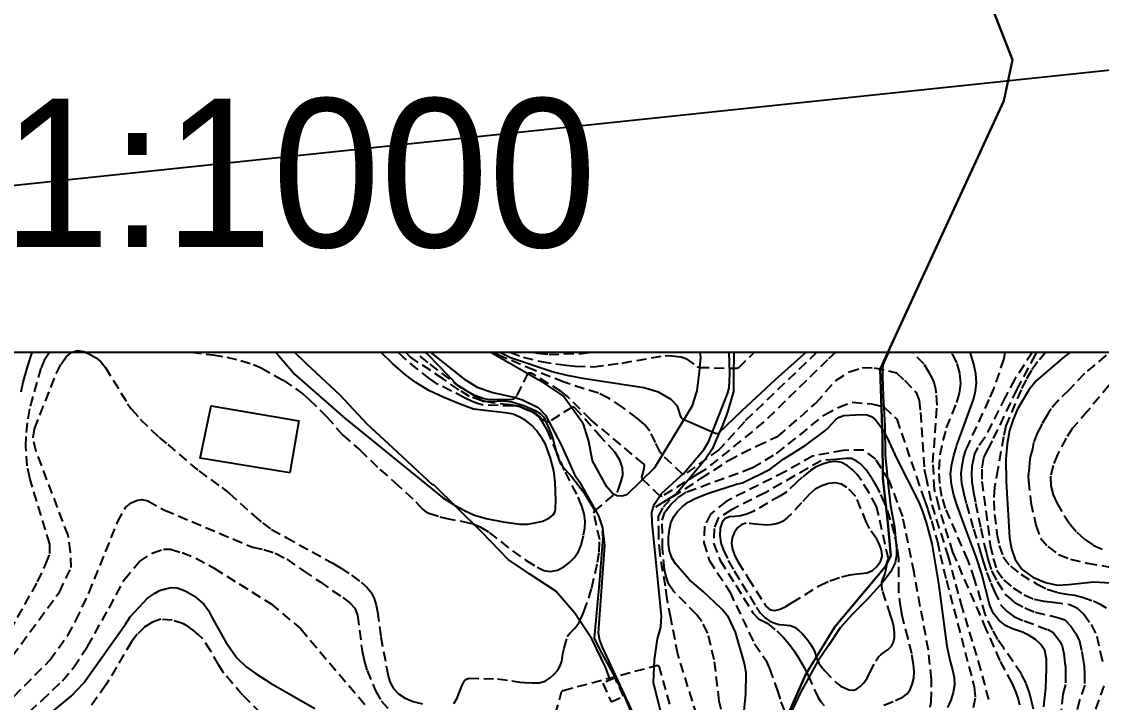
# Model space of a CAD drawing. Header units: feet. Extents: x -1222 to 199575, y -502 to 454509.
# Drawn here: x 255.3 to 473.4, y 451.8 to 589.3 of the extents above; entities that cross this region are included whole.
import ezdxf

# ---------------------------------------------------------------- set-up
doc = ezdxf.new("R2010")
doc.units = ezdxf.units.FT
doc.header["$MEASUREMENT"] = 0
doc.linetypes.add('ANYANG11', pattern=[1.5, 1, -0.5])
doc.linetypes.add('ANYANG3', pattern=[3, 2, -1])
doc.layers.get('0').update_dxf_attribs({"linetype": 'CONTINUOUS'})
for name, color, linetype in [('AAA004', 7, 'ANYANG3'), ('AAA008', 7, 'CONTINUOUS'), ('AAC001', 7, 'CONTINUOUS'), ('ADA085', 1, 'CONTINUOUS'), ('AZ0801', 7, 'CONTINUOUS'), ('CAA001', 7, 'CONTINUOUS'), ('CAA002', 30, 'CONTINUOUS'), ('line', 7, 'CONTINUOUS'), ('mm', 7, 'CONTINUOUS'), ('ZD001', 7, 'CONTINUOUS'), ('지적', 7, 'CONTINUOUS')]:
    doc.layers.add(name, color=color, linetype=linetype)
doc.styles.add('GHS', font='ROMANS', dxfattribs={"bigfont": 'NGSW.shx'})
picture_1 = doc.add_image_def('image1.jpg', size_in_pixel=(8269, 5907))

# ---------------------------------------------------------------- blocks, each defined once
blk = doc.blocks.new('창덕궁')
at = {"color": 255}
blk.add_lwpolyline([(0, 522.49), (540.82, 522.49), (540.82, 0), (0, 0)], close=True, dxfattribs=at)
at = {"layer": 'AAA004', "color": 255}
blk.add_lwpolyline([(375.15, 456.72), (372.69, 455.64), (374.39, 451.87), (376.89, 453.04), (375.15, 456.72)], dxfattribs=at)
at = {"layer": 'AAA008', "color": 255}
blk.add_lwpolyline([(309.43, 498.13), (291.36, 501.12), (293.54, 511.66), (311.3, 508.65), (309.43, 498.13)], dxfattribs=at)
at = {"layer": 'AAC001', "color": 255}
for points in [[(374.18, 456.3), (373.26, 458.74), (370.45, 464.6), (366.99, 469.9), (363.17, 474.26), (357.93, 477.71), (356.87, 478.41), (353.54, 480.61), (348.25, 486.15), (338.53, 495.72), (338.29, 495.74), (330.3, 503.19), (325.06, 508.01), (319.61, 513.82), (312.9, 520.08), (310.43, 522.49)], [(430.37, 522.49), (429.22, 519.95), (429.19, 519), (429.16, 517.67), (429.34, 513.63), (429.66, 507.57), (429.71, 501.78), (430.25, 496.27), (430.76, 491.51), (431.59, 487.21), (431.97, 482.8), (432, 481.42), (431.7, 479.97), (430.77, 478.09), (429.23, 476.03), (425.98, 472.52), (423.13, 469.63), (420.61, 466.86), (418.25, 463.3), (416.08, 460.11), (412.66, 453.91), (409.8, 447.8)]]:
    blk.add_lwpolyline(points, dxfattribs=at)
at = {"layer": 'ADA085', "color": 255}
for points in [[(337.88, 522.49), (338.08, 522.32), (344.64, 517.15), (347.29, 515.47), (350.45, 514.36), (354.7, 513.42), (356.44, 512.9), (359.64, 511.37), (361.11, 509.78), (364.25, 503.82), (366.95, 497.78), (367.94, 496.34), (371.78, 489.49), (372.62, 487.01), (373.01, 483.46), (371.77, 465.8), (372.02, 464.37), (372.54, 462.91), (392.89, 419.16), (380.44, 389.3), (377.8, 382.44)], [(392.31, 522.49), (392.38, 521.45), (392.17, 518.53), (391.65, 514.74), (390.66, 511.54), (383.12, 499.17), (377.52, 493.69), (376.51, 493.42), (375.61, 493.5), (374.72, 493.88), (373.49, 495.32), (370.63, 500.59), (369.88, 504.48), (368.77, 507.99), (364.66, 513.72), (361.07, 516.12), (349.96, 522.49)], [(384.91, 382.44), (391.97, 400.79), (399.79, 419.97), (399.69, 420.87), (388.73, 440.68), (384.89, 447.93), (382.95, 455.82), (383.09, 460.34), (383.72, 464.62), (384.39, 466.94), (384.55, 469.27), (382.63, 488.02), (382.61, 490.14), (383.03, 491.78), (384.51, 493.94), (389.11, 498.17), (393.16, 502.93), (394.07, 504.57), (397.89, 514.12), (398.22, 515.33), (398.35, 518.17), (398.18, 522.49)]]:
    blk.add_lwpolyline(points, dxfattribs=at)
at = {"layer": 'AZ0801', "color": 255}
for points in [[(336.78, 522.49), (337.47, 521.95), (343.29, 515.9), (348.5, 512.65), (349.91, 512.53), (350.71, 512.54), (351.89, 512.68), (352.97, 512.66), (354.33, 512.46), (356.72, 511.76), (356.87, 511.69), (359.03, 510.71), (360, 510.12), (360.77, 509.39), (361.82, 506.99), (362.61, 505.05), (363.01, 503.39), (363.49, 501.73), (364.07, 500.15), (365.02, 498.9), (366.45, 497.31), (368.89, 494.12), (371.08, 490.57)], [(399.14, 522.49), (399.14, 521.63), (399.05, 518.62), (399.06, 514.61), (398.48, 512.47), (397.83, 510.18), (396.78, 507.6), (395.46, 504.57), (394.76, 502.96), (393.38, 500.85), (390.18, 497.02), (387.43, 493.76), (384.94, 492.19), (383.32, 491.19)], [(377.53, 382.44), (381.29, 391.91), (386, 403.44), (389.75, 412.41), (392.01, 418.53), (389.19, 424.89), (385.74, 432.54), (377.04, 453.09), (375.12, 456.99), (372.21, 462.23), (370.97, 464.78), (372.01, 475.73), (372.74, 485.01), (372.63, 486.44)]]:
    blk.add_lwpolyline(points, dxfattribs=at)
at = {"layer": 'CAA001', "color": 255}
for points, elevation in [([(261.37, 449.8), (265.33, 453.1), (267.88, 455.74), (276.28, 467.55), (277.22, 469.04), (280.71, 472.86), (282.11, 473.8), (283.12, 474.35), (284.37, 474.71), (285.53, 474.98), (286.69, 474.89), (288.33, 474.3), (290.21, 473.26), (292.09, 471.6), (293.02, 470.31), (293.68, 469.02), (296.52, 463.96), (298.74, 460.8), (300.66, 458.96), (302.45, 457.67), (305.71, 455.62), (314.52, 450.56)], 50), ([(461.75, 450.85), (462.18, 454.68), (462.33, 458.55), (462.27, 460.54), (461.93, 462.23), (461.17, 463.48), (460.06, 464.45), (458.8, 465.3), (457.47, 465.96), (455.4, 466.64), (454.02, 467.34), (452.7, 468.37), (451.6, 469.71), (450.87, 471.35), (449.23, 477.66), (448.12, 481.17), (446.1, 486.59), (444.28, 491.57), (443.6, 493.65), (443.08, 495.8), (442.93, 497.94), (443.16, 499.88), (443.59, 501.68), (444.09, 503.44), (444.21, 503.76), (447.58, 512.99), (447.99, 514.66), (448.17, 516.34), (448.06, 518.15), (447.64, 520.08), (446.87, 522.49)], 50), ([(255.17, 514.49), (255.58, 516.46), (256.52, 519.78), (257.3, 522.05), (257.49, 522.49)], 55), ([(306.56, 522.49), (307.27, 521.77), (309.78, 518.79), (310.39, 518.1), (320.67, 509.15), (324.88, 505.71), (340.27, 493.19), (342.52, 491.75), (344.74, 490.51), (346.76, 489.61), (349.14, 488.94), (352.54, 488.27), (355.89, 487.79), (356.87, 487.8), (357.47, 487.81), (358.61, 487.96), (360.57, 488.41), (361.94, 489.08), (362.67, 489.68), (363.05, 490.34), (363.14, 490.9), (363.17, 492.63), (363.06, 496.27), (362.76, 498.58), (362.1, 501.09), (361.09, 503.91), (360.46, 505.03), (359.27, 506.68), (358.26, 507.77), (357.19, 508.65), (356.87, 508.85), (355.95, 509.42), (354.58, 509.98), (353.47, 510.22), (346.57, 511.03), (343.85, 512.01), (340.44, 513.4), (337.54, 514.79), (334.92, 516.4), (332.82, 517.93), (330.2, 520.2), (327.82, 522.49)], 55), ([(413.73, 522.49), (407.48, 516.92), (400.73, 510.67), (395.96, 506.09), (395.55, 506.02), (388.79, 508.98), (388.49, 509.32), (387.77, 511.61), (386.51, 512.94), (383.91, 514.41), (380.95, 515.3), (369.03, 517.14), (365.47, 517.81), (362.48, 518.55), (354.03, 521.39), (351.75, 522.49)], 50), ([(467.16, 522.49), (465.86, 521.61), (460.31, 516.78), (458.82, 514.96), (457.58, 512.98), (456.47, 510.99), (455.54, 508.94), (454.86, 506.67), (454.36, 503.98), (454.1, 500.9), (454.14, 496.42), (454.8, 485.02), (455.21, 482.78), (455.98, 480.61), (457.38, 478.64), (459.55, 477.06), (462.07, 475.97), (464.51, 475.48), (466.76, 475.56), (471.83, 476.12), (476.32, 475.86)], 45), ([(401.17, 449.47), (401.58, 453.47), (401.62, 457.78), (401.33, 459.66), (399.5, 465.99), (398.09, 468.99), (396.8, 470.54), (395.3, 471.94), (393.02, 474.12), (390.21, 476.53), (387.39, 479.74), (386.62, 480.99), (386.18, 482.32), (385.98, 483.75), (385.98, 485.22), (386.14, 486.68), (386.45, 488.05), (387, 489.3), (387.79, 490.37), (388.78, 491.33), (389.93, 492.21), (391.33, 492.97), (393.84, 493.98), (399.69, 495.83), (400.9, 496.1), (406.48, 498.91), (409.27, 500.96), (410.8, 501.91), (413.78, 503.81), (417.48, 506.55), (418.18, 507.21), (419.66, 508.88), (420.42, 509.42), (421.38, 509.73), (422.51, 509.81), (423.71, 509.87), (424.89, 509.96), (425.99, 509.89), (426.94, 509.52), (427.76, 508.83), (428.53, 507.9), (429.21, 506.88), (429.81, 505.83), (430.2, 505.07), (432.01, 501.1), (436.46, 492.36), (437.25, 490.33), (437.97, 488.11), (439.13, 483.86), (440.49, 475.78), (442.15, 463.13), (442.81, 460.05), (443.3, 458.32), (443.67, 456.81), (443.71, 455.29), (443.46, 453.76), (442.98, 452.24), (442.28, 450.74)], 55)]:
    blk.add_lwpolyline(points, dxfattribs=dict(at, elevation=elevation))
at = {"layer": 'CAA002', "color": 255, "linetype": 'ANYANG11', "ltscale": 2}
for points, elevation in [([(252.36, 445.96), (259.39, 452.17), (263.53, 456.14), (265.82, 458.87), (268.59, 463.07), (272.97, 470.84), (276.02, 476.55), (279.07, 480.22), (281.64, 481.91), (283.93, 482.72), (285.35, 482.71), (287.7, 482.03), (290.45, 480.94), (294.16, 478.87), (305.67, 471.7), (311.66, 466.62), (324.65, 451.3)], 51), ([(460.36, 447.47), (459.37, 451.84), (458.9, 453.68), (458.19, 455.63), (457.24, 457.5), (453.66, 462.71), (452.47, 464.48), (451.38, 466.44), (449.93, 469.57), (447.77, 476.65), (446.41, 480.59), (441.92, 490.95), (441.18, 493.35), (440.73, 496), (440.6, 498.83), (440.82, 501.77), (441.4, 504.65), (442.12, 507.22), (444.19, 512.33), (444.76, 514.21), (444.99, 516.2), (444.79, 518.3), (444.18, 520.38), (443.23, 522.28), (443.08, 522.49)], 51), ([(253.73, 453), (261, 460.28), (264.59, 465.32), (266.25, 468.29), (268.87, 473.87), (274.68, 488.17), (276.27, 491.16), (277.39, 492.09), (278.7, 492.65), (279.54, 492.75), (280.76, 492.47), (284.16, 490.62), (301.94, 483.12), (304.21, 482.63), (306.52, 481.91), (308.87, 480.72), (312.2, 478.36), (315.56, 476.1), (320.16, 472.95), (321.61, 471.92), (322.62, 470.79), (323.15, 469.37), (324.05, 462.21), (324.46, 460.23), (325.07, 458.24), (326.78, 454.09), (327.93, 452.09), (329.47, 450.42)], 52), ([(363.09, 449.38), (364.36, 453.88), (364.67, 454.19), (383.69, 459.28), (384, 459.11), (386.16, 451.3)], 52), ([(456.92, 451.24), (456.57, 452.68), (456.03, 454.14), (455.36, 455.64), (452.91, 460.2), (450.14, 466.56), (443.4, 482.1), (440.54, 491.4), (439.7, 494.79), (439.36, 500.22), (440.22, 511.81), (440.05, 514.15), (439.87, 515.29), (439.58, 516.39), (439.18, 517.35), (438.7, 518.27), (437.57, 520.07), (435.32, 522.46), (435.28, 522.49)], 52), ([(253.41, 461.14), (262.92, 474.07), (265.27, 479.01), (265.18, 482.15), (264.67, 485.53), (258.23, 502.49), (257.59, 505.22), (257.87, 507.04), (262.32, 518.27), (263.26, 520.13), (264.3, 521.58), (265.44, 522.49), (266.63, 522.85), (267.88, 522.64), (269.16, 522.06), (270.33, 521.39), (271.34, 520.52), (272.22, 519.44), (276.7, 512.11), (277.48, 511.03), (279.25, 509), (283, 505.36), (284.79, 503.86), (291.05, 498.54), (295.71, 495.16), (297.19, 494.01), (302.2, 489.56), (303.92, 488.04), (305.73, 486.71), (308.71, 485.08), (318.02, 479.94), (319.73, 478.96), (321.94, 477.47), (323.88, 476.04), (324.99, 475.08), (325.88, 473.99), (326.5, 472.76), (326.91, 471.43), (327.2, 470.07), (327.83, 465.03), (329.33, 457.09), (329.74, 455.79), (330.42, 454.58), (331.42, 453.5), (332.76, 452.6), (334.39, 451.94), (336.29, 451.49)], 53), ([(342.61, 451.55), (343.18, 452.48), (343.66, 453.68), (344.32, 455.38), (344.73, 456.11), (345.15, 456.5), (345.63, 456.67), (351.44, 456.55), (354.31, 456.11), (355.94, 455.88), (356.87, 455.82), (358.43, 455.7), (359.82, 455.73), (361.03, 456.09), (362.04, 456.77), (362.88, 457.51), (363.59, 458.26), (364.09, 459.14), (364.38, 460.12), (364.56, 461.07), (364.7, 461.94), (364.87, 462.72), (365.54, 464.99), (365.76, 465.39), (366.11, 465.82), (366.96, 466.69), (367.39, 467.17), (367.81, 467.83), (368.23, 468.66), (368.85, 470.06), (369.87, 472.86), (370.46, 474.91), (371.61, 480.07), (371.97, 482.21), (372.05, 484.59), (370.89, 489.98), (371.02, 490.38), (375.52, 494.23), (375.79, 494.63), (376.23, 496.03), (376.7, 497.61), (376.74, 497.83), (376.66, 499.13), (376.18, 500.59), (375.15, 502.23), (372.33, 505.31), (366.99, 511.35), (366.56, 511.45), (366.45, 511.37), (361.73, 508.39), (361.46, 508.42), (360.92, 508.67), (360.16, 509.21), (359.93, 509.47), (359.2, 510.05), (358.72, 510.34), (356.87, 511.16), (355.87, 511.57), (355.29, 511.7), (353.95, 511.87), (350.31, 512.26), (348.26, 512.68), (345.78, 513.6), (343.59, 514.94), (340.41, 517.13), (333.74, 521.55), (332.83, 522.49)], 53), ([(250.07, 461.05), (258.49, 476.11), (260.2, 479.74), (260.97, 481.83), (260.97, 483.76), (256.95, 497.05), (256.43, 499.53), (256.17, 503.47), (256.25, 506.29), (256.58, 509.08), (257.08, 511.62), (259.28, 519.36), (260.06, 521.25), (260.89, 522.49)], 54), ([(289.56, 522.49), (293.92, 521.99), (296.76, 521.51), (299.54, 520.86), (302.1, 520.04), (303.7, 519.37), (308.13, 516.84), (310.85, 514.99), (312.15, 514.02), (313.39, 512.96), (316.9, 509.56), (318.98, 507.1), (320.13, 505.82), (323.59, 502.77), (327.66, 498.82), (330.62, 496.29), (334.88, 492.32), (335.63, 491.46), (336.23, 490.8), (336.87, 490.34), (337.56, 490), (339.75, 489.28), (340.89, 488.96), (345.04, 488.2), (346.51, 487.82), (347.88, 487.24), (349.73, 486.11), (354.44, 482.41), (356.87, 480.68), (357.19, 480.46), (359.41, 479.08), (360.78, 478.45), (362.14, 478.19), (363.5, 478.46), (364.8, 479.16), (365.97, 480.04), (366.96, 481.06), (367.74, 482.23), (368.29, 483.54), (368.8, 485.6), (369.04, 486.98), (369.14, 488.38), (368.91, 489.84), (368.43, 491.4), (367.43, 493.84), (364.96, 498.6), (363.47, 502.12), (361.55, 506.56), (360.79, 508), (360.01, 509.1), (359.17, 509.91), (358.37, 510.44), (357.19, 510.9), (356.87, 511.04), (355.91, 511.45), (355.2, 511.61), (354.48, 511.69), (351.51, 511.72), (348.27, 511.88), (347.37, 512.12), (346.31, 512.56), (344.77, 513.33), (339.31, 516.05), (337.75, 517.12), (335.3, 519.05), (332.3, 521.56), (331.28, 522.49)], 54), ([(419.78, 522.49), (418.08, 520.99), (405.23, 508.42), (393.39, 498.81), (391.79, 497.87), (384.68, 493.39), (384.29, 493.43), (380.68, 496.89), (380.57, 497.3), (381.05, 498.95), (381.11, 499.72), (380.91, 499.96), (370.26, 508.86), (365.5, 513.62), (364.26, 514.58), (358.21, 518.3), (357.79, 518.3), (357.54, 518.27), (355.23, 513.61), (354.66, 513), (354.01, 512.87), (352.61, 512.95), (350.75, 512.91), (349.45, 512.99), (348.72, 513.09), (346.74, 513.78), (344.14, 515.23), (337.34, 520.42), (334.87, 522.49)], 52), ([(415.91, 522.49), (401.28, 508.48), (396.42, 503.12), (396.13, 502.81), (389.18, 497.85), (388.8, 497.87), (384.55, 501.9), (384.26, 502.29), (383.29, 504.25), (382.16, 506.59), (381.11, 507.91), (379.66, 509.11), (376.7, 511.36), (373.85, 513.24), (371.79, 514.24), (364.86, 516.44), (358.82, 518.87), (351.81, 521.82), (350.59, 522.49)], 51), ([(353.96, 522.49), (356.62, 521.48), (360.25, 520.63), (365.26, 519.87), (367.11, 519.68), (370.81, 519.59), (376.6, 520.32), (385.28, 521.87), (386.55, 521.81), (388.54, 521.56), (389.43, 521.25), (391.72, 519.6), (392.18, 519.45), (399.73, 519.26), (400.16, 519.43), (403.29, 522.49)], 49), ([(358.45, 522.49), (359.57, 522.3), (361.83, 522.07), (368.43, 522.27), (370.36, 522.49)], 48), ([(453.89, 522.49), (453.67, 521.21), (451.66, 515.24), (450.66, 512.93), (446.31, 503.52), (445.99, 502.89), (445.92, 502.68), (445.8, 502.26), (445.56, 501.37), (445.26, 499.87), (445.18, 499.54), (445.03, 497.98), (445.14, 496), (445.28, 495.45), (445.58, 493.9), (446.12, 491.81), (447.56, 486.78), (448.77, 482.75), (449.18, 481.41), (449.53, 480.23), (450.24, 477.99), (450.25, 477.94), (451.06, 475.89), (451.73, 474.29), (453.1, 471.43), (454.37, 470.13), (455.67, 469.13), (457.77, 468.24), (462.56, 466.48), (463.58, 465.96), (464.58, 464.69), (465.06, 464), (465.45, 463.22), (465.85, 461.28), (465.9, 461.01), (466.01, 459.7), (466.13, 458.83), (466.13, 457.73), (466.11, 455.4), (465.59, 453.44), (465.17, 449.56)], 49), ([(459.44, 522.49), (455.9, 517.09), (453.95, 513.45), (449.87, 505.28), (448.42, 503.27), (447.78, 502.03), (447.74, 501.92), (447.68, 501.71), (447.53, 501.07), (447.24, 499.4), (447.2, 499.2), (447.13, 498.02), (447.21, 496.2), (447.27, 495.93), (447.56, 494.16), (447.96, 492.04), (449.01, 486.97), (449.85, 483.16), (450.25, 481.64), (450.53, 480.54), (451.24, 478.33), (451.28, 478.22), (452.35, 476.22), (454.17, 473.42), (455.78, 472.04), (457.93, 470.85), (460.03, 470), (464.78, 468.89), (465.99, 468.43), (467.22, 467.15), (468.18, 465.76), (468.97, 464.19), (469.42, 462.03), (469.53, 461.49), (469.7, 460.33), (469.93, 459.11), (469.96, 457.58), (470.01, 455.24), (468.99, 452.2), (468.07, 448.79)], 48), ([(460.51, 522.49), (460, 521.98), (456.29, 515.03), (451.34, 504.64), (450.52, 503.03), (449.56, 501.17), (449.22, 498.86), (449.27, 496.41), (450.94, 483.56), (451.53, 480.85), (452.3, 478.5), (453.64, 476.56), (455.58, 474.91), (457.8, 473.51), (459.83, 472.61), (461.81, 472.2), (463.62, 472.05), (466.99, 471.58), (468.4, 470.91), (469.87, 469.61), (471.3, 467.52), (472.49, 465.18), (473.16, 461.97), (473.73, 459.4)], 47), ([(473.9, 455.09), (471.23, 447.76), (470.73, 445.98), (470.33, 444.18), (470.14, 442.32), (470.41, 440.32), (471.23, 438.15), (473.66, 432.26)], 47), ([(462.19, 522.49), (460.5, 520.56), (459.25, 518.85), (458.16, 516.95), (457.16, 514.93), (454.09, 507.62), (453.61, 505.41), (452.49, 498.99), (451.78, 495.16), (451.66, 492.52), (451.78, 489.76), (452.29, 485.87), (452.77, 483.47), (453.57, 481.18), (455.01, 479.28), (457.09, 477.66), (460.4, 475.65), (462.46, 474.63), (464.47, 473.98), (466.32, 473.67), (468, 473.42), (469.58, 473.02), (471.8, 472.26), (473.14, 471.63), (474.33, 470.89)], 46), ([(474.34, 521.89), (469.96, 518.2), (466.87, 514.91), (464.76, 512.88), (463.24, 511.08), (462.7, 510.24), (462.43, 509.82), (461.39, 508.06), (461.14, 507.53), (460.51, 506.27), (459.69, 504.27), (459.45, 502.92), (459.03, 501.41), (458.86, 500.26), (458.77, 499.16), (458.63, 497.41), (458.65, 496.56), (459.14, 492.17), (460.14, 487.57), (461.09, 484.98), (462.59, 483.25), (464.72, 481.62), (467.17, 480.7), (470.53, 479.93), (479.69, 478.28)], 44), ([(476.85, 518.15), (470.6, 510.61), (467.58, 507.14), (466.3, 505.15), (464.54, 501.86), (463.62, 499.62), (463.14, 497.45), (463.2, 495.49), (463.66, 493.72), (464.39, 492.06), (465.85, 489.55), (467.02, 487.83), (468.43, 486.19), (470, 484.73), (471.71, 483.53), (473.66, 482.66)], 43), ([(391.65, 449.19), (387.85, 461.5), (386.39, 468.86), (385.67, 472.68), (385.31, 475.26), (384.24, 481.7), (383.97, 485.46), (383.96, 489.26), (384.93, 491.27), (386.78, 493.27), (392.57, 497.05), (398.06, 500.62), (400.81, 502.11), (403.85, 503.6), (408.08, 505.54), (415.72, 512.22), (419.73, 516.82), (422.48, 518.53), (425.07, 519.43), (427.46, 519.37), (431.98, 518.38), (433.62, 516.86), (436, 514.37), (436.57, 512.78), (436.86, 510.32), (437.62, 498.86), (437.91, 497.43), (439.13, 491.67), (442.39, 481.43), (444.98, 471.76), (448.51, 460.05), (450.83, 451.47)], 93), ([(398.71, 441.57), (396.21, 452.03), (395.19, 460.38), (393.86, 465.79), (392.67, 468.13), (391.6, 469.53), (386.94, 474.27), (385.94, 475.72), (385.58, 476.79), (385.33, 477.67), (385.13, 478.66), (384.77, 482.87), (384.65, 488.58), (385.2, 490.17), (386.32, 491.68), (387.83, 493.12), (389.66, 494.32), (402.88, 499.16), (407.78, 502.06), (412.46, 505.77), (417.43, 509.86), (420.25, 511.36), (423.08, 512.41), (426.94, 512.07), (429.46, 511.46), (432.04, 508.97), (436.03, 497.37), (437.33, 493.58), (437.66, 492.65), (438.35, 490.68), (438.36, 490.66), (439.06, 488.45), (440.26, 484.2), (440.82, 481.67), (442.07, 476.46), (447.71, 454.89), (447.9, 452.64), (447.46, 450.64)], 94), ([(406.36, 458.63), (407.89, 454.33), (408.66, 451.88), (409.43, 449.93)], 56), ([(438.83, 450.82), (439.02, 451.88), (439.09, 456.43), (438.45, 462.32), (435.54, 478.04), (433.25, 489.36), (430.59, 496.49), (427.81, 500.88), (425.38, 502.76), (421.25, 502.68), (415.06, 501.53), (409.47, 498.36), (397.58, 492.38), (394.43, 489.83), (393.22, 487.4), (393.1, 484.02), (394.19, 480.53), (398.32, 474.1), (403.3, 463.62), (405.59, 460.29), (406.36, 458.63)], 56), ([(405.86, 467.77), (407.83, 466.21), (409.17, 464.9), (410.39, 463.48), (411.48, 461.96), (412.44, 460.41), (413.33, 458.83), (414.14, 457.19), (416.13, 452.87), (416.74, 451.87), (417.4, 451.12)], 57), ([(429.43, 451.23), (431.8, 452.14), (433.37, 452.9), (434.16, 453.53), (434.74, 454.36), (435.19, 455.4), (435.48, 456.64), (435.54, 458.02), (435.44, 459.43), (435.07, 461.59), (434.34, 464.68), (433.12, 469.32), (432.85, 470.87), (432.49, 474.06), (432.48, 477.13), (432.5, 480.83), (432.16, 483.22), (431.57, 485.91), (430.82, 488.65), (429.67, 491.97), (428.72, 494.13), (428.03, 495.41), (426.97, 497.16), (425.89, 498.73), (424.7, 499.96), (423.85, 500.6), (422.89, 501.03), (421.8, 501.06), (419.75, 500.85), (416.77, 500.59), (411.42, 497.53), (405.47, 494.1), (398.68, 490.69), (396.01, 488.99), (395.16, 486.93), (395.04, 483.92), (396.38, 480.43), (399.54, 475.43), (403.06, 469.78), (404.14, 468.65), (405.86, 467.77)], 57), ([(303.59, 449.62), (299.93, 453.26), (296.16, 457.66), (295.12, 459.32), (293.53, 462.12), (291.82, 464.66), (291.04, 465.43), (289.92, 466.36), (288.78, 467.17), (287.98, 467.62), (285.72, 468.37), (283.4, 468.57), (281.7, 468), (280.18, 467.03), (278.63, 465.56), (277.49, 464.02), (272.31, 455.29), (269.22, 450.92)], 49)]:
    blk.add_lwpolyline(points, dxfattribs=dict(at, elevation=elevation))
for points, elevation in [([(427.99, 491.37), (426.49, 494.08), (424.93, 496.58), (424.03, 497.84), (423.05, 498.82), (422.01, 499.65), (420.88, 500.23), (419.66, 500.43), (418.38, 500.29), (417.07, 499.93), (415.79, 499.39), (414.61, 498.62), (412.95, 497.25), (411.9, 496.27), (409.86, 494.33), (408.57, 493.52), (403.06, 490.37), (401.76, 489.83), (400.51, 489.49), (399.33, 489.35), (398.28, 489.25), (397.42, 488.92), (396.78, 488.17), (396.4, 486.97), (396.33, 485.49), (396.54, 484.03), (397.01, 482.64), (398.03, 480.47), (399.21, 478.33), (403.7, 471.02), (404.55, 469.82), (405.46, 468.83), (406.43, 468.19), (407.4, 467.81), (408.33, 467.53), (409.25, 467.43), (410.57, 467.31), (411.42, 466.96), (412.24, 466.38), (413.01, 465.63), (414.08, 464.37), (414.66, 463.56), (415.13, 462.77), (415.48, 461.95), (415.88, 460.56), (416.29, 459.72), (416.83, 458.93), (417.44, 458.21), (419.92, 455.67), (420.74, 455.08), (421.61, 454.64), (422.47, 454.33), (423.26, 454.23), (423.95, 454.46), (424.64, 454.99), (425.38, 455.74), (426.05, 456.66), (426.58, 457.7), (427.82, 460.2), (428.37, 460.96), (428.97, 461.54), (429.64, 462.01), (430.34, 462.49), (430.96, 463.13), (431.4, 463.94), (431.6, 464.86), (431.58, 465.9), (431.45, 467.02), (431.18, 468.2), (430.82, 469.42), (429.2, 474.33), (429.02, 475.24), (429.02, 476.04), (429.21, 476.69), (429.62, 477.58), (429.94, 478.69), (430.04, 479.47), (430.15, 480.18), (430.37, 480.75)], 58), ([(423.76, 493.4), (421.98, 495.19), (420.87, 495.87), (419.64, 496.13), (418.29, 495.98), (416.9, 495.55), (415.6, 494.82), (414.41, 493.84), (412.8, 492.1), (410.8, 489.84), (409.87, 488.96), (408.96, 488.31), (408.03, 487.92), (407.02, 487.69), (405.92, 487.6), (404.22, 487.71), (401.65, 487.96), (400.75, 487.73), (399.94, 487.11), (399.25, 486.18), (398.78, 485.05), (398.68, 483.9), (398.86, 482.74), (399.31, 481.51), (399.98, 480.21), (402.05, 476.87), (405.63, 471.2), (406.5, 470.49), (407.44, 470.37), (408.5, 470.64), (409.67, 471.17), (410.94, 471.93), (416.39, 475.35), (418.56, 476.36), (420.95, 477.14), (422.56, 477.54), (424.13, 477.76), (426.1, 477.98), (427.15, 478.43), (428.05, 479.24), (428.74, 480.25), (429.1, 481.22), (429.04, 482.09), (428.83, 482.93), (428.51, 483.8), (428.02, 484.72), (426.58, 486.9), (425.93, 488.12)], 59)]:
    blk.add_lwpolyline(points, close=True, dxfattribs=dict(at, elevation=elevation))

msp = doc.modelspace()

# ---------------------------------------------------------------- linework, layer by layer
at = {"layer": '지적', "color": 20}
for points in [[(401.74, 430.39), (413.67, 457.5), (419.57, 467.03), (429.7, 479.18), (430.87, 481.41), (430.25, 488.02), (429.25, 497.06), (429.15, 505.25), (428.73, 519.1), (435.65, 534.15), (453.68, 573.28), (455.4, 581.57), (451.49, 591.75)], [(451.49, 591.75), (455.4, 581.57), (453.68, 573.28), (435.65, 534.15), (428.73, 519.1), (429.15, 505.25), (429.25, 497.06), (430.25, 488.02), (430.87, 481.41), (429.7, 479.18), (419.57, 467.03), (413.67, 457.5), (401.74, 430.39)]]:
    msp.add_lwpolyline(points, dxfattribs=at)

# ---------------------------------------------------------------- block references
at = {"layer": 'mm'}
msp.add_blockref('창덕궁', (0, 0), dxfattribs=at)

# ---------------------------------------------------------------- texts
at = {"layer": 'ZD001', "insert": (193, 557.15), "char_height": 30, "attachment_point": 5, "style": 'GHS'}
msp.add_mtext_dynamic_manual_height_columns('{\\fGulim|b0|i0|c129|p50;창덕궁 배치도1:1000}', width=387.055, gutter_width=5, heights=[0], dxfattribs=at)

# ---------------------------------------------------------------- pictures from other files: only their frames are drawn
at = {"layer": 'line', "color": 3}
image = msp.add_image(picture_1, insert=(-89.37, 18.15), size_in_units=(698.97, 499.31), rotation=5.99868, dxfattribs=at)
image.dxf.flags = 7

doc.saveas('drawing.dxf')
